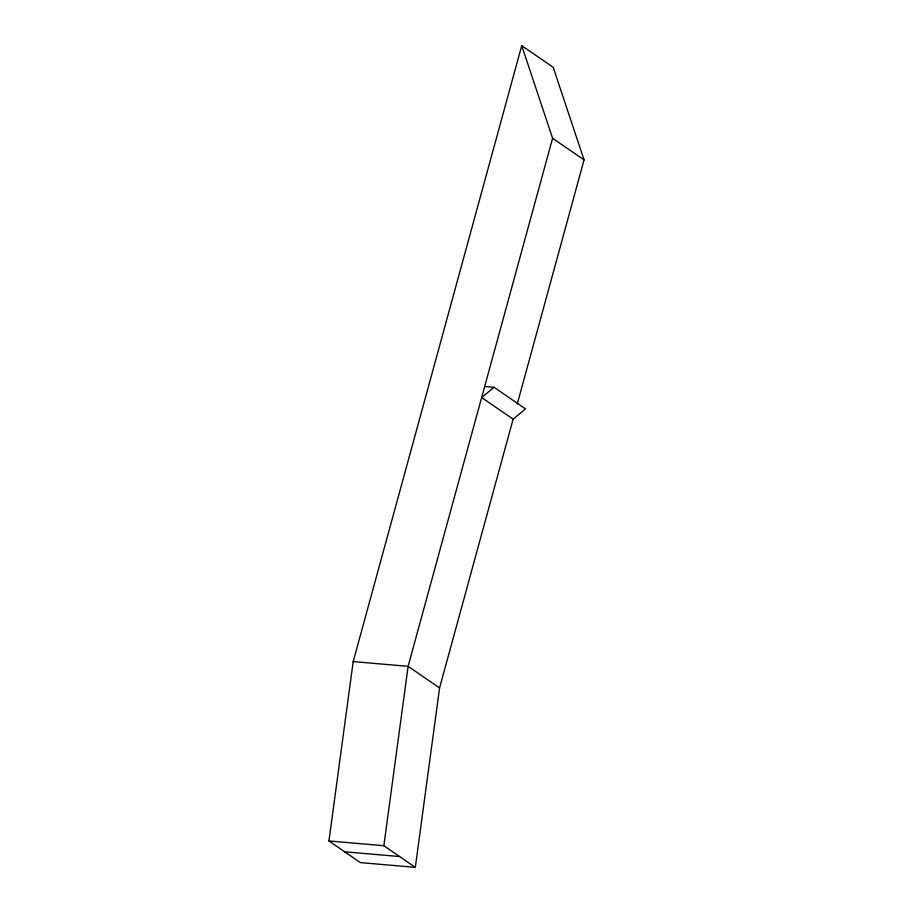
<?xml version="1.0" encoding="UTF-8"?>
<svg xmlns="http://www.w3.org/2000/svg" width="913" height="913" viewBox="0 0 913 913"><rect width="100%" height="100%" fill="white"/><g stroke="black" fill="none" stroke-linecap="round" stroke-linejoin="round"><path stroke-width="1.37" d="M484.677 386.473L494.047 387.283L525.5 408.91L513.117 419.147L439.575 687.946L415.324 867.35L360.407 862.614L328.942 840.976L353.194 661.583L521.722 45.65L553.187 67.288L584.058 159.901L517.26 403.991M415.324 867.35L383.859 845.712L408.111 666.319L552.593 138.262L521.722 45.65M494.047 387.283L481.653 397.52L513.117 419.147M353.194 661.583L408.111 666.319L439.575 687.946M328.942 840.976L383.859 845.712M344.68 851.795L399.586 856.531M552.593 138.262L584.058 159.901"/></g></svg>
